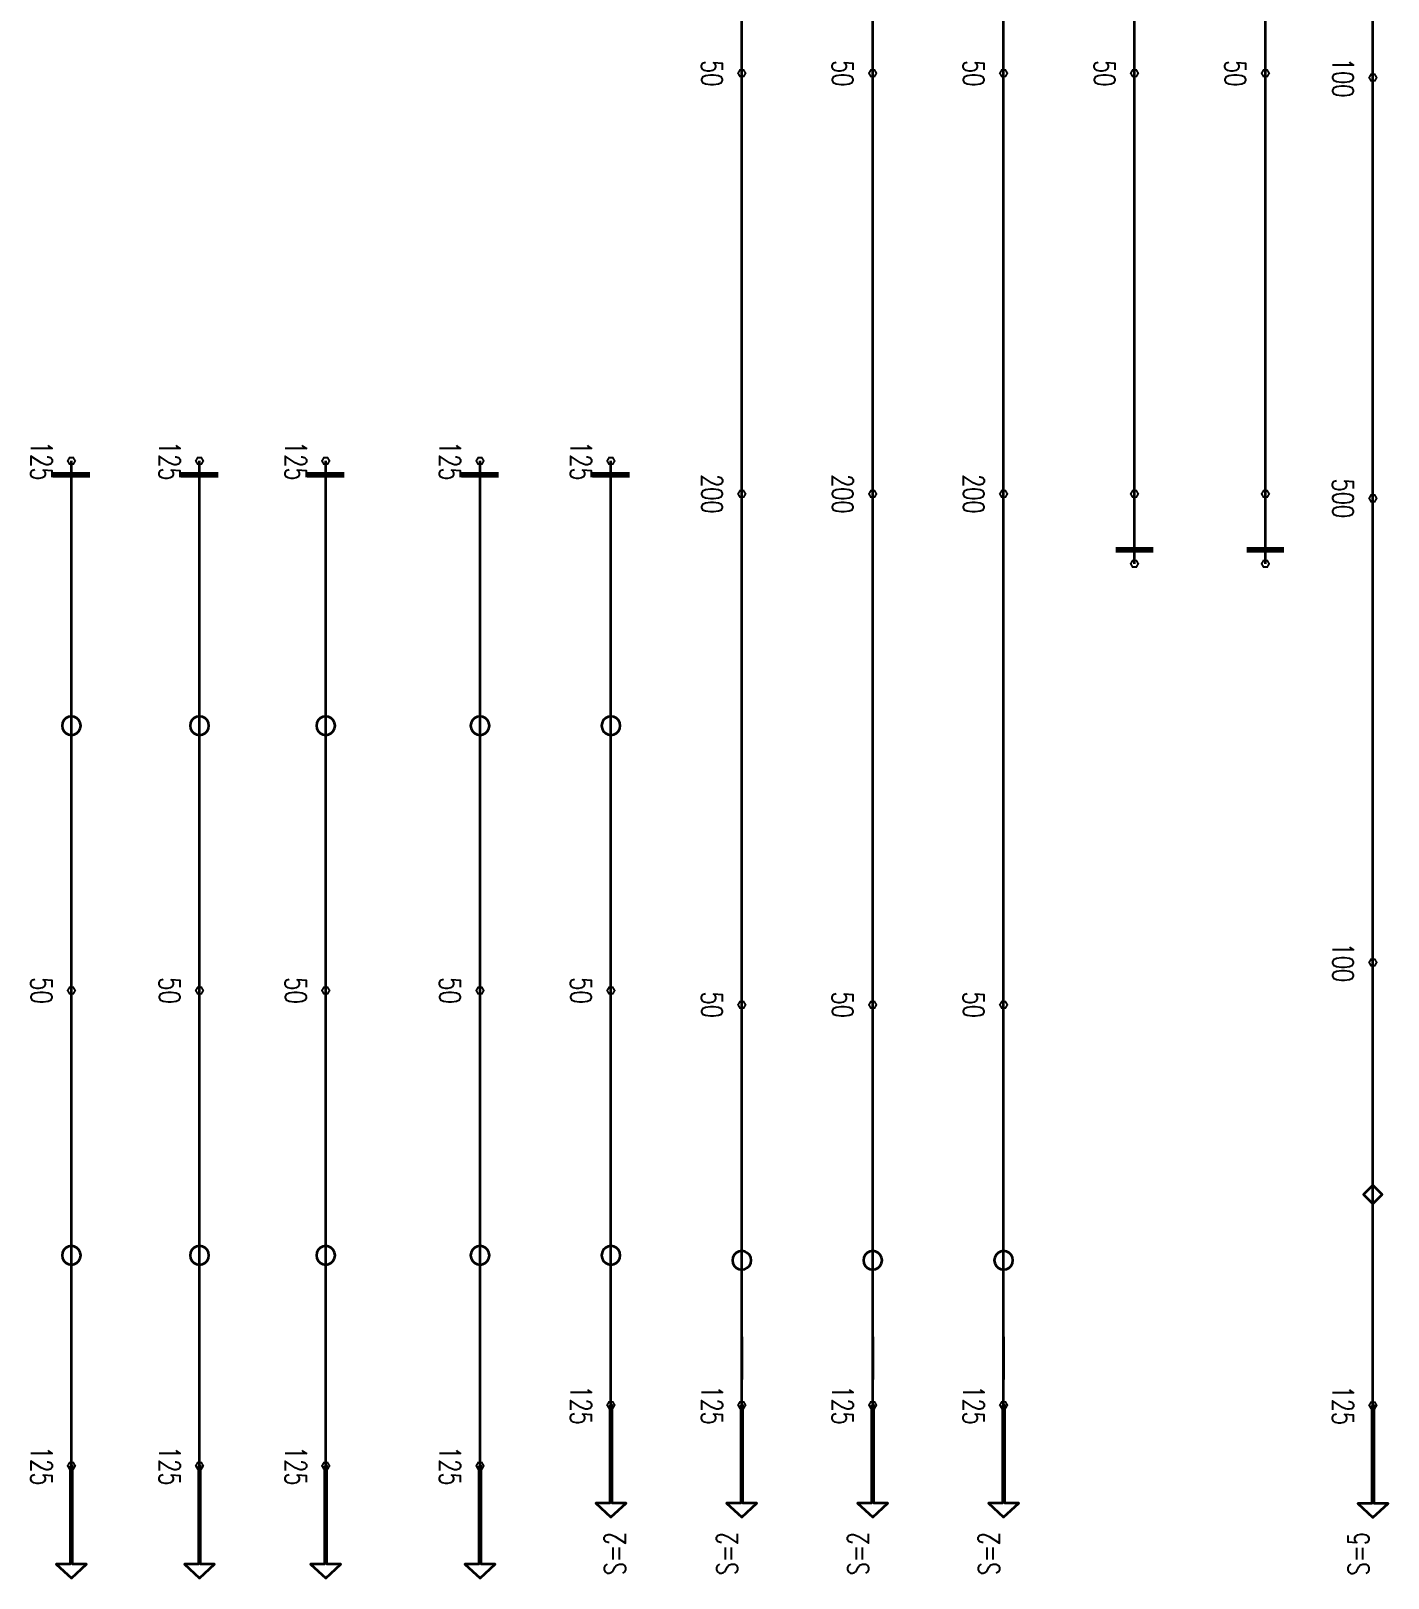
# Model space of a CAD drawing. Header units: millimetres. Extents: x 125183 to 591045, y -24154 to 44743.
# Drawn here: x 555597 to 570112, y 7650 to 24199 of the extents above; entities that cross this region are included whole.
import ezdxf

# ---------------------------------------------------------------- set-up
doc = ezdxf.new("R2010")
doc.units = ezdxf.units.MM
doc.layers.add('Current_plane_Column', color=7, linetype='Continuous', true_color=0x4b00ff)
doc.layers.add('NDC_S-ANNO', color=7, linetype='Continuous', lineweight=20)
doc.layers.add('NDC_S-TENDON', color=6, linetype='Continuous', lineweight=35)
doc.styles.add('NDC_ANNO', font='', dxfattribs={"width": 0.8})
doc.styles.get('NDC_ANNO').set_extended_font_data('Dotum')

# ---------------------------------------------------------------- blocks, each defined once
blk = doc.blocks.new('TDY')
at = {"layer": 'NDC_S-TENDON', "linetype": 'Continuous'}
for points, elevation in [([(54490, 14247, 20, 20, 0), (54470, 14281, 20, 20, 0), (54430, 14281, 20, 20, 0), (54410, 14247, 20, 20, 0), (54430, 14212, 20, 20, 0), (54470, 14212, 20, 20, 0)], -30), ([(54490, 14247, 20, 20, 0), (54470, 14281, 20, 20, 0), (54430, 14281, 20, 20, 0), (54410, 14247, 20, 20, 0), (54430, 14212, 20, 20, 0), (54470, 14212, 20, 20, 0)], -30), ([(55890, 14247, 20, 20, 0), (55870, 14281, 20, 20, 0), (55830, 14281, 20, 20, 0), (55810, 14247, 20, 20, 0), (55830, 14212, 20, 20, 0), (55870, 14212, 20, 20, 0)], -30), ([(55890, 14247, 20, 20, 0), (55870, 14281, 20, 20, 0), (55830, 14281, 20, 20, 0), (55810, 14247, 20, 20, 0), (55830, 14212, 20, 20, 0), (55870, 14212, 20, 20, 0)], -30), ([(57290, 14247, 20, 20, 0), (57270, 14281, 20, 20, 0), (57230, 14281, 20, 20, 0), (57210, 14247, 20, 20, 0), (57230, 14212, 20, 20, 0), (57270, 14212, 20, 20, 0)], -30), ([(57290, 14247, 20, 20, 0), (57270, 14281, 20, 20, 0), (57230, 14281, 20, 20, 0), (57210, 14247, 20, 20, 0), (57230, 14212, 20, 20, 0), (57270, 14212, 20, 20, 0)], -30), ([(58690, 14247, 20, 20, 0), (58670, 14281, 20, 20, 0), (58630, 14281, 20, 20, 0), (58610, 14247, 20, 20, 0), (58630, 14212, 20, 20, 0), (58670, 14212, 20, 20, 0)], -30), ([(58690, 14247, 20, 20, 0), (58670, 14281, 20, 20, 0), (58630, 14281, 20, 20, 0), (58610, 14247, 20, 20, 0), (58630, 14212, 20, 20, 0), (58670, 14212, 20, 20, 0)], -30), ([(60090, 14247, 20, 20, 0), (60070, 14281, 20, 20, 0), (60030, 14281, 20, 20, 0), (60010, 14247, 20, 20, 0), (60030, 14212, 20, 20, 0), (60070, 14212, 20, 20, 0)], -30), ([(60090, 14247, 20, 20, 0), (60070, 14281, 20, 20, 0), (60030, 14281, 20, 20, 0), (60010, 14247, 20, 20, 0), (60030, 14212, 20, 20, 0), (60070, 14212, 20, 20, 0)], -30), ([(61240, 14200, 20, 20, 0), (61220, 14235, 20, 20, 0), (61180, 14235, 20, 20, 0), (61160, 14200, 20, 20, 0), (61180, 14165, 20, 20, 0), (61220, 14165, 20, 20, 0)], 2500), ([(61240, 14200, 20, 20, 0), (61220, 14235, 20, 20, 0), (61180, 14235, 20, 20, 0), (61160, 14200, 20, 20, 0), (61180, 14165, 20, 20, 0), (61220, 14165, 20, 20, 0)], 2500), ([(47320, 10100, 20, 20, 0), (47300, 10134, 20, 20, 0), (47260, 10134, 20, 20, 0), (47240, 10100, 20, 20, 0), (47260, 10065, 20, 20, 0), (47300, 10065, 20, 20, 0)], 2925), ([(47320, 10100, 20, 20, 0), (47300, 10134, 20, 20, 0), (47260, 10134, 20, 20, 0), (47240, 10100, 20, 20, 0), (47260, 10065, 20, 20, 0), (47300, 10065, 20, 20, 0)], 2925), ([(48690, 10100, 20, 20, 0), (48670, 10134, 20, 20, 0), (48630, 10134, 20, 20, 0), (48610, 10100, 20, 20, 0), (48630, 10065, 20, 20, 0), (48670, 10065, 20, 20, 0)], 2917), ([(48690, 10100, 20, 20, 0), (48670, 10134, 20, 20, 0), (48630, 10134, 20, 20, 0), (48610, 10100, 20, 20, 0), (48630, 10065, 20, 20, 0), (48670, 10065, 20, 20, 0)], 2917), ([(50040, 10100, 20, 20, 0), (50020, 10134, 20, 20, 0), (49980, 10134, 20, 20, 0), (49960, 10100, 20, 20, 0), (49980, 10065, 20, 20, 0), (50020, 10065, 20, 20, 0)], 2917), ([(50040, 10100, 20, 20, 0), (50020, 10134, 20, 20, 0), (49980, 10134, 20, 20, 0), (49960, 10100, 20, 20, 0), (49980, 10065, 20, 20, 0), (50020, 10065, 20, 20, 0)], 2917), ([(51690, 10100, 20, 20, 0), (51670, 10134, 20, 20, 0), (51630, 10134, 20, 20, 0), (51610, 10100, 20, 20, 0), (51630, 10065, 20, 20, 0), (51670, 10065, 20, 20, 0)], 68), ([(51690, 10100, 20, 20, 0), (51670, 10134, 20, 20, 0), (51630, 10134, 20, 20, 0), (51610, 10100, 20, 20, 0), (51630, 10065, 20, 20, 0), (51670, 10065, 20, 20, 0)], 68), ([(53090, 10100, 20, 20, 0), (53070, 10134, 20, 20, 0), (53030, 10134, 20, 20, 0), (53010, 10100, 20, 20, 0), (53030, 10065, 20, 20, 0), (53070, 10065, 20, 20, 0)], 68), ([(53090, 10100, 20, 20, 0), (53070, 10134, 20, 20, 0), (53030, 10134, 20, 20, 0), (53010, 10100, 20, 20, 0), (53030, 10065, 20, 20, 0), (53070, 10065, 20, 20, 0)], 68), ([(54490, 9747, 20, 20, 0), (54470, 9781, 20, 20, 0), (54430, 9781, 20, 20, 0), (54410, 9747, 20, 20, 0), (54430, 9712, 20, 20, 0), (54470, 9712, 20, 20, 0)], 120), ([(54490, 9747, 20, 20, 0), (54470, 9781, 20, 20, 0), (54430, 9781, 20, 20, 0), (54410, 9747, 20, 20, 0), (54430, 9712, 20, 20, 0), (54470, 9712, 20, 20, 0)], 120), ([(54490, 9747, 20, 20, 0), (54470, 9781, 20, 20, 0), (54430, 9781, 20, 20, 0), (54410, 9747, 20, 20, 0), (54430, 9712, 20, 20, 0), (54470, 9712, 20, 20, 0)], 120), ([(54490, 9747, 20, 20, 0), (54470, 9781, 20, 20, 0), (54430, 9781, 20, 20, 0), (54410, 9747, 20, 20, 0), (54430, 9712, 20, 20, 0), (54470, 9712, 20, 20, 0)], 120), ([(55890, 9747, 20, 20, 0), (55870, 9781, 20, 20, 0), (55830, 9781, 20, 20, 0), (55810, 9747, 20, 20, 0), (55830, 9712, 20, 20, 0), (55870, 9712, 20, 20, 0)], 120), ([(55890, 9747, 20, 20, 0), (55870, 9781, 20, 20, 0), (55830, 9781, 20, 20, 0), (55810, 9747, 20, 20, 0), (55830, 9712, 20, 20, 0), (55870, 9712, 20, 20, 0)], 120), ([(55890, 9747, 20, 20, 0), (55870, 9781, 20, 20, 0), (55830, 9781, 20, 20, 0), (55810, 9747, 20, 20, 0), (55830, 9712, 20, 20, 0), (55870, 9712, 20, 20, 0)], 120), ([(55890, 9747, 20, 20, 0), (55870, 9781, 20, 20, 0), (55830, 9781, 20, 20, 0), (55810, 9747, 20, 20, 0), (55830, 9712, 20, 20, 0), (55870, 9712, 20, 20, 0)], 120), ([(57290, 9747, 20, 20, 0), (57270, 9781, 20, 20, 0), (57230, 9781, 20, 20, 0), (57210, 9747, 20, 20, 0), (57230, 9712, 20, 20, 0), (57270, 9712, 20, 20, 0)], 120), ([(57290, 9747, 20, 20, 0), (57270, 9781, 20, 20, 0), (57230, 9781, 20, 20, 0), (57210, 9747, 20, 20, 0), (57230, 9712, 20, 20, 0), (57270, 9712, 20, 20, 0)], 120), ([(57290, 9747, 20, 20, 0), (57270, 9781, 20, 20, 0), (57230, 9781, 20, 20, 0), (57210, 9747, 20, 20, 0), (57230, 9712, 20, 20, 0), (57270, 9712, 20, 20, 0)], 120), ([(57290, 9747, 20, 20, 0), (57270, 9781, 20, 20, 0), (57230, 9781, 20, 20, 0), (57210, 9747, 20, 20, 0), (57230, 9712, 20, 20, 0), (57270, 9712, 20, 20, 0)], 120), ([(58690, 9747, 20, 20, 0), (58670, 9781, 20, 20, 0), (58630, 9781, 20, 20, 0), (58610, 9747, 20, 20, 0), (58630, 9712, 20, 20, 0), (58670, 9712, 20, 20, 0)], 120), ([(58690, 9747, 20, 20, 0), (58670, 9781, 20, 20, 0), (58630, 9781, 20, 20, 0), (58610, 9747, 20, 20, 0), (58630, 9712, 20, 20, 0), (58670, 9712, 20, 20, 0)], 120), ([(58690, 9747, 20, 20, 0), (58670, 9781, 20, 20, 0), (58630, 9781, 20, 20, 0), (58610, 9747, 20, 20, 0), (58630, 9712, 20, 20, 0), (58670, 9712, 20, 20, 0)], 120), ([(58690, 9747, 20, 20, 0), (58670, 9781, 20, 20, 0), (58630, 9781, 20, 20, 0), (58610, 9747, 20, 20, 0), (58630, 9712, 20, 20, 0), (58670, 9712, 20, 20, 0)], 120), ([(60090, 9747, 20, 20, 0), (60070, 9781, 20, 20, 0), (60030, 9781, 20, 20, 0), (60010, 9747, 20, 20, 0), (60030, 9712, 20, 20, 0), (60070, 9712, 20, 20, 0)], 120), ([(60090, 9747, 20, 20, 0), (60070, 9781, 20, 20, 0), (60030, 9781, 20, 20, 0), (60010, 9747, 20, 20, 0), (60030, 9712, 20, 20, 0), (60070, 9712, 20, 20, 0)], 120), ([(60090, 9747, 20, 20, 0), (60070, 9781, 20, 20, 0), (60030, 9781, 20, 20, 0), (60010, 9747, 20, 20, 0), (60030, 9712, 20, 20, 0), (60070, 9712, 20, 20, 0)], 120), ([(60090, 9747, 20, 20, 0), (60070, 9781, 20, 20, 0), (60030, 9781, 20, 20, 0), (60010, 9747, 20, 20, 0), (60030, 9712, 20, 20, 0), (60070, 9712, 20, 20, 0)], 120), ([(61240, 9700, 20, 20, 0), (61220, 9735, 20, 20, 0), (61180, 9735, 20, 20, 0), (61160, 9700, 20, 20, 0), (61180, 9665, 20, 20, 0), (61220, 9665, 20, 20, 0)], 2900), ([(61240, 9700, 20, 20, 0), (61220, 9735, 20, 20, 0), (61180, 9735, 20, 20, 0), (61160, 9700, 20, 20, 0), (61180, 9665, 20, 20, 0), (61220, 9665, 20, 20, 0)], 2900), ([(61240, 9700, 20, 20, 0), (61220, 9735, 20, 20, 0), (61180, 9735, 20, 20, 0), (61160, 9700, 20, 20, 0), (61180, 9665, 20, 20, 0), (61220, 9665, 20, 20, 0)], 2900), ([(61240, 9700, 20, 20, 0), (61220, 9735, 20, 20, 0), (61180, 9735, 20, 20, 0), (61160, 9700, 20, 20, 0), (61180, 9665, 20, 20, 0), (61220, 9665, 20, 20, 0)], 2900), ([(58690, 9000, 20, 20, 0), (58670, 9035, 20, 20, 0), (58630, 9035, 20, 20, 0), (58610, 9000, 20, 20, 0), (58630, 8965, 20, 20, 0), (58670, 8965, 20, 20, 0)], 113), ([(60090, 9000, 20, 20, 0), (60070, 9035, 20, 20, 0), (60030, 9035, 20, 20, 0), (60010, 9000, 20, 20, 0), (60030, 8965, 20, 20, 0), (60070, 8965, 20, 20, 0)], 113), ([(61240, 4735, 20, 20, 0), (61220, 4770, 20, 20, 0), (61180, 4770, 20, 20, 0), (61160, 4735, 20, 20, 0), (61180, 4700, 20, 20, 0), (61220, 4700, 20, 20, 0)], 2500), ([(61240, 4735, 20, 20, 0), (61220, 4770, 20, 20, 0), (61180, 4770, 20, 20, 0), (61160, 4735, 20, 20, 0), (61180, 4700, 20, 20, 0), (61220, 4700, 20, 20, 0)], 2500), ([(47320, 4435, 20, 20, 0), (47300, 4469, 20, 20, 0), (47260, 4469, 20, 20, 0), (47240, 4435, 20, 20, 0), (47260, 4400, 20, 20, 0), (47300, 4400, 20, 20, 0)], 2850), ([(47320, 4435, 20, 20, 0), (47300, 4469, 20, 20, 0), (47260, 4469, 20, 20, 0), (47240, 4435, 20, 20, 0), (47260, 4400, 20, 20, 0), (47300, 4400, 20, 20, 0)], 2850), ([(48690, 4435, 20, 20, 0), (48670, 4469, 20, 20, 0), (48630, 4469, 20, 20, 0), (48610, 4435, 20, 20, 0), (48630, 4400, 20, 20, 0), (48670, 4400, 20, 20, 0)], 2842), ([(48690, 4435, 20, 20, 0), (48670, 4469, 20, 20, 0), (48630, 4469, 20, 20, 0), (48610, 4435, 20, 20, 0), (48630, 4400, 20, 20, 0), (48670, 4400, 20, 20, 0)], 2842), ([(50040, 4435, 20, 20, 0), (50020, 4469, 20, 20, 0), (49980, 4469, 20, 20, 0), (49960, 4435, 20, 20, 0), (49980, 4400, 20, 20, 0), (50020, 4400, 20, 20, 0)], 2842), ([(50040, 4435, 20, 20, 0), (50020, 4469, 20, 20, 0), (49980, 4469, 20, 20, 0), (49960, 4435, 20, 20, 0), (49980, 4400, 20, 20, 0), (50020, 4400, 20, 20, 0)], 2842), ([(51690, 4435, 20, 20, 0), (51670, 4469, 20, 20, 0), (51630, 4469, 20, 20, 0), (51610, 4435, 20, 20, 0), (51630, 4400, 20, 20, 0), (51670, 4400, 20, 20, 0)], -7), ([(51690, 4435, 20, 20, 0), (51670, 4469, 20, 20, 0), (51630, 4469, 20, 20, 0), (51610, 4435, 20, 20, 0), (51630, 4400, 20, 20, 0), (51670, 4400, 20, 20, 0)], -7), ([(53090, 4435, 20, 20, 0), (53070, 4469, 20, 20, 0), (53030, 4469, 20, 20, 0), (53010, 4435, 20, 20, 0), (53030, 4400, 20, 20, 0), (53070, 4400, 20, 20, 0)], -7), ([(53090, 4435, 20, 20, 0), (53070, 4469, 20, 20, 0), (53030, 4469, 20, 20, 0), (53010, 4435, 20, 20, 0), (53030, 4400, 20, 20, 0), (53070, 4400, 20, 20, 0)], -7), ([(54490, 4282, 20, 20, 0), (54470, 4316, 20, 20, 0), (54430, 4316, 20, 20, 0), (54410, 4282, 20, 20, 0), (54430, 4247, 20, 20, 0), (54470, 4247, 20, 20, 0)], -30), ([(54490, 4282, 20, 20, 0), (54470, 4316, 20, 20, 0), (54430, 4316, 20, 20, 0), (54410, 4282, 20, 20, 0), (54430, 4247, 20, 20, 0), (54470, 4247, 20, 20, 0)], -30), ([(55890, 4282, 20, 20, 0), (55870, 4316, 20, 20, 0), (55830, 4316, 20, 20, 0), (55810, 4282, 20, 20, 0), (55830, 4247, 20, 20, 0), (55870, 4247, 20, 20, 0)], -30), ([(55890, 4282, 20, 20, 0), (55870, 4316, 20, 20, 0), (55830, 4316, 20, 20, 0), (55810, 4282, 20, 20, 0), (55830, 4247, 20, 20, 0), (55870, 4247, 20, 20, 0)], -30), ([(57290, 4282, 20, 20, 0), (57270, 4316, 20, 20, 0), (57230, 4316, 20, 20, 0), (57210, 4282, 20, 20, 0), (57230, 4247, 20, 20, 0), (57270, 4247, 20, 20, 0)], -30), ([(57290, 4282, 20, 20, 0), (57270, 4316, 20, 20, 0), (57230, 4316, 20, 20, 0), (57210, 4282, 20, 20, 0), (57230, 4247, 20, 20, 0), (57270, 4247, 20, 20, 0)], -30), ([(53090, 0, 20, 20, 0), (53070, 35, 20, 20, 0), (53030, 35, 20, 20, 0), (53010, 0, 20, 20, 0), (53030, -35, 20, 20, 0), (53070, -35, 20, 20, 0)], 68), ([(53090, 0, 20, 20, 0), (53070, 35, 20, 20, 0), (53030, 35, 20, 20, 0), (53010, 0, 20, 20, 0), (53030, -35, 20, 20, 0), (53070, -35, 20, 20, 0)], 68), ([(54490, 0, 20, 20, 0), (54470, 35, 20, 20, 0), (54430, 35, 20, 20, 0), (54410, 0, 20, 20, 0), (54430, -35, 20, 20, 0), (54470, -35, 20, 20, 0)], 45), ([(54490, 0, 20, 20, 0), (54470, 35, 20, 20, 0), (54430, 35, 20, 20, 0), (54410, 0, 20, 20, 0), (54430, -35, 20, 20, 0), (54470, -35, 20, 20, 0)], 45), ([(55890, 0, 20, 20, 0), (55870, 35, 20, 20, 0), (55830, 35, 20, 20, 0), (55810, 0, 20, 20, 0), (55830, -35, 20, 20, 0), (55870, -35, 20, 20, 0)], 45), ([(55890, 0, 20, 20, 0), (55870, 35, 20, 20, 0), (55830, 35, 20, 20, 0), (55810, 0, 20, 20, 0), (55830, -35, 20, 20, 0), (55870, -35, 20, 20, 0)], 45), ([(57290, 0, 20, 20, 0), (57270, 35, 20, 20, 0), (57230, 35, 20, 20, 0), (57210, 0, 20, 20, 0), (57230, -35, 20, 20, 0), (57270, -35, 20, 20, 0)], 45), ([(57290, 0, 20, 20, 0), (57270, 35, 20, 20, 0), (57230, 35, 20, 20, 0), (57210, 0, 20, 20, 0), (57230, -35, 20, 20, 0), (57270, -35, 20, 20, 0)], 45), ([(61240, -3, 20, 20, 0), (61220, 32, 20, 20, 0), (61180, 32, 20, 20, 0), (61160, -3, 20, 20, 0), (61180, -37, 20, 20, 0), (61220, -37, 20, 20, 0)], 2875), ([(61240, -3, 20, 20, 0), (61220, 32, 20, 20, 0), (61180, 32, 20, 20, 0), (61160, -3, 20, 20, 0), (61180, -37, 20, 20, 0), (61220, -37, 20, 20, 0)], 2875), ([(47320, -650, 20, 20, 0), (47300, -615, 20, 20, 0), (47260, -615, 20, 20, 0), (47240, -650, 20, 20, 0), (47260, -685, 20, 20, 0), (47300, -685, 20, 20, 0)], 2925), ([(47320, -650, 20, 20, 0), (47300, -615, 20, 20, 0), (47260, -615, 20, 20, 0), (47240, -650, 20, 20, 0), (47260, -685, 20, 20, 0), (47300, -685, 20, 20, 0)], 2925), ([(48690, -650, 20, 20, 0), (48670, -615, 20, 20, 0), (48630, -615, 20, 20, 0), (48610, -650, 20, 20, 0), (48630, -685, 20, 20, 0), (48670, -685, 20, 20, 0)], 2917), ([(48690, -650, 20, 20, 0), (48670, -615, 20, 20, 0), (48630, -615, 20, 20, 0), (48610, -650, 20, 20, 0), (48630, -685, 20, 20, 0), (48670, -685, 20, 20, 0)], 2917), ([(50040, -650, 20, 20, 0), (50020, -615, 20, 20, 0), (49980, -615, 20, 20, 0), (49960, -650, 20, 20, 0), (49980, -685, 20, 20, 0), (50020, -685, 20, 20, 0)], 2917), ([(50040, -650, 20, 20, 0), (50020, -615, 20, 20, 0), (49980, -615, 20, 20, 0), (49960, -650, 20, 20, 0), (49980, -685, 20, 20, 0), (50020, -685, 20, 20, 0)], 2917), ([(51690, -650, 20, 20, 0), (51670, -615, 20, 20, 0), (51630, -615, 20, 20, 0), (51610, -650, 20, 20, 0), (51630, -685, 20, 20, 0), (51670, -685, 20, 20, 0)], 68), ([(51690, -650, 20, 20, 0), (51670, -615, 20, 20, 0), (51630, -615, 20, 20, 0), (51610, -650, 20, 20, 0), (51630, -685, 20, 20, 0), (51670, -685, 20, 20, 0)], 68)]:
    blk.add_lwpolyline(points, format="xyseb", close=True, dxfattribs=dict(at, elevation=elevation))
for points, elevation in [([(47480, 9950, 60, 60, 0), (47080, 9950, 60, 60, 0)], 2925), ([(48850, 9950, 60, 60, 0), (48450, 9950, 60, 60, 0)], 2917), ([(50200, 9950, 60, 60, 0), (49800, 9950, 60, 60, 0)], 2917), ([(51850, 9950, 60, 60, 0), (51450, 9950, 60, 60, 0)], 68), ([(53250, 9950, 60, 60, 0), (52850, 9950, 60, 60, 0)], 68), ([(58450, 9150, 60, 60, 0), (58850, 9150, 60, 60, 0)], 113), ([(59850, 9150, 60, 60, 0), (60250, 9150, 60, 60, 0)], 113)]:
    blk.add_lwpolyline(points, format="xyseb", dxfattribs=dict(at, elevation=elevation))
for points, elevation in [([(47280, 7167), (47310, 7172), (47338, 7186), (47360, 7208), (47375, 7236), (47380, 7267), (47375, 7298), (47360, 7326), (47338, 7348), (47310, 7362), (47280, 7367), (47249, 7362), (47221, 7348), (47199, 7326), (47184, 7298), (47180, 7267), (47184, 7236), (47199, 7208), (47221, 7186), (47249, 7172), (47280, 7167)], 2882), ([(48650, 7167), (48681, 7172), (48709, 7186), (48731, 7208), (48745, 7236), (48750, 7267), (48745, 7298), (48731, 7326), (48709, 7348), (48681, 7362), (48650, 7367), (48619, 7362), (48591, 7348), (48569, 7326), (48555, 7298), (48550, 7267), (48555, 7236), (48569, 7208), (48591, 7186), (48619, 7172), (48650, 7167)], 2874), ([(50000, 7167), (50031, 7172), (50059, 7186), (50081, 7208), (50095, 7236), (50100, 7267), (50095, 7298), (50081, 7326), (50059, 7348), (50031, 7362), (50000, 7367), (49969, 7362), (49941, 7348), (49919, 7326), (49905, 7298), (49900, 7267), (49905, 7236), (49919, 7208), (49941, 7186), (49969, 7172), (50000, 7167)], 2874), ([(51650, 7167), (51681, 7172), (51709, 7186), (51731, 7208), (51745, 7236), (51750, 7267), (51745, 7298), (51731, 7326), (51709, 7348), (51681, 7362), (51650, 7367), (51619, 7362), (51591, 7348), (51569, 7326), (51555, 7298), (51550, 7267), (51555, 7236), (51569, 7208), (51591, 7186), (51619, 7172), (51650, 7167)], 25), ([(53050, 7167), (53081, 7172), (53109, 7186), (53131, 7208), (53145, 7236), (53150, 7267), (53145, 7298), (53131, 7326), (53109, 7348), (53081, 7362), (53050, 7367), (53019, 7362), (52991, 7348), (52969, 7326), (52955, 7298), (52950, 7267), (52955, 7236), (52969, 7208), (52991, 7186), (53019, 7172), (53050, 7167)], 25), ([(61200, 2153), (61300, 2253), (61200, 2353), (61100, 2253), (61200, 2153)], 2663), ([(47280, 1502), (47310, 1507), (47338, 1521), (47360, 1543), (47375, 1571), (47380, 1602), (47375, 1633), (47360, 1661), (47338, 1683), (47310, 1697), (47280, 1702), (47249, 1697), (47221, 1683), (47199, 1661), (47184, 1633), (47180, 1602), (47184, 1571), (47199, 1543), (47221, 1521), (47249, 1507), (47280, 1502)], 2882), ([(48650, 1502), (48681, 1507), (48709, 1521), (48731, 1543), (48745, 1571), (48750, 1602), (48745, 1633), (48731, 1661), (48709, 1683), (48681, 1697), (48650, 1702), (48619, 1697), (48591, 1683), (48569, 1661), (48555, 1633), (48550, 1602), (48555, 1571), (48569, 1543), (48591, 1521), (48619, 1507), (48650, 1502)], 2874), ([(50000, 1502), (50031, 1507), (50059, 1521), (50081, 1543), (50095, 1571), (50100, 1602), (50095, 1633), (50081, 1661), (50059, 1683), (50031, 1697), (50000, 1702), (49969, 1697), (49941, 1683), (49919, 1661), (49905, 1633), (49900, 1602), (49905, 1571), (49919, 1543), (49941, 1521), (49969, 1507), (50000, 1502)], 2874), ([(51650, 1502), (51681, 1507), (51709, 1521), (51731, 1543), (51745, 1571), (51750, 1602), (51745, 1633), (51731, 1661), (51709, 1683), (51681, 1697), (51650, 1702), (51619, 1697), (51591, 1683), (51569, 1661), (51555, 1633), (51550, 1602), (51555, 1571), (51569, 1543), (51591, 1521), (51619, 1507), (51650, 1502)], 25), ([(53050, 1502), (53081, 1507), (53109, 1521), (53131, 1543), (53145, 1571), (53150, 1602), (53145, 1633), (53131, 1661), (53109, 1683), (53081, 1697), (53050, 1702), (53019, 1697), (52991, 1683), (52969, 1661), (52955, 1633), (52950, 1602), (52955, 1571), (52969, 1543), (52991, 1521), (53019, 1507), (53050, 1502)], 25), ([(54450, 1449), (54481, 1454), (54509, 1468), (54531, 1491), (54545, 1518), (54550, 1549), (54545, 1580), (54531, 1608), (54509, 1630), (54481, 1644), (54450, 1649), (54419, 1644), (54391, 1630), (54369, 1608), (54355, 1580), (54350, 1549), (54355, 1518), (54369, 1491), (54391, 1468), (54419, 1454), (54450, 1449)], 2), ([(55850, 1449), (55881, 1454), (55909, 1468), (55931, 1491), (55945, 1518), (55950, 1549), (55945, 1580), (55931, 1608), (55909, 1630), (55881, 1644), (55850, 1649), (55819, 1644), (55791, 1630), (55769, 1608), (55755, 1580), (55750, 1549), (55755, 1518), (55769, 1491), (55791, 1468), (55819, 1454), (55850, 1449)], 2), ([(57250, 1449), (57281, 1454), (57309, 1468), (57331, 1491), (57345, 1518), (57350, 1549), (57345, 1580), (57331, 1608), (57309, 1630), (57281, 1644), (57250, 1649), (57219, 1644), (57191, 1630), (57169, 1608), (57155, 1580), (57150, 1549), (57155, 1518), (57169, 1491), (57191, 1468), (57219, 1454), (57250, 1449)], 2), ([(53038, 0), (53038, -1050), (52888, -1050), (53050, -1200), (53212, -1050), (53062, -1050), (53062, 0)], 68), ([(54438, 0), (54438, -1050), (54288, -1050), (54450, -1200), (54612, -1050), (54462, -1050), (54462, 0)], 45), ([(55838, 0), (55838, -1050), (55688, -1050), (55850, -1200), (56012, -1050), (55862, -1050), (55862, 0)], 45), ([(57238, 0), (57238, -1050), (57088, -1050), (57250, -1200), (57412, -1050), (57262, -1050), (57262, 0)], 45), ([(61188, -3), (61188, -1053), (61038, -1053), (61200, -1203), (61362, -1053), (61212, -1053), (61212, -3)], 2875), ([(47268, -650), (47268, -1700), (47118, -1700), (47280, -1850), (47442, -1700), (47292, -1700), (47292, -650)], 2925), ([(48638, -650), (48638, -1700), (48488, -1700), (48650, -1850), (48812, -1700), (48662, -1700), (48662, -650)], 2917), ([(49988, -650), (49988, -1700), (49838, -1700), (50000, -1850), (50162, -1700), (50012, -1700), (50012, -650)], 2917), ([(51638, -650), (51638, -1700), (51488, -1700), (51650, -1850), (51812, -1700), (51662, -1700), (51662, -650)], 68)]:
    blk.add_lwpolyline(points, close=True, dxfattribs=dict(at, elevation=elevation))
for points in [[(54450, 9747, 120), (54450, 10347, 113), (54450, 10947, 93), (54450, 11547, 60), (54450, 12447, 10), (54450, 13347, -20), (54450, 14247, -30), (54450, 15147, -20), (54450, 16047, 10), (54450, 16947, 60), (54450, 17547, 93), (54450, 18147, 113), (54450, 18747, 120)], [(55850, 9747, 120), (55850, 10347, 113), (55850, 10947, 93), (55850, 11547, 60), (55850, 12447, 10), (55850, 13347, -20), (55850, 14247, -30), (55850, 15147, -20), (55850, 16047, 10), (55850, 16947, 60), (55850, 17547, 93), (55850, 18147, 113), (55850, 18747, 120)], [(57250, 9747, 120), (57250, 10347, 113), (57250, 10947, 93), (57250, 11547, 60), (57250, 12447, 10), (57250, 13347, -20), (57250, 14247, -30), (57250, 15147, -20), (57250, 16047, 10), (57250, 16947, 60), (57250, 17547, 93), (57250, 18147, 113), (57250, 18747, 120)], [(58650, 9747, 120), (58650, 10347, 113), (58650, 10947, 93), (58650, 11547, 60), (58650, 12447, 10), (58650, 13347, -20), (58650, 14247, -30), (58650, 15147, -20), (58650, 16047, 10), (58650, 16947, 60), (58650, 17547, 93), (58650, 18147, 113), (58650, 18747, 120)], [(60050, 9747, 120), (60050, 10347, 113), (60050, 10947, 93), (60050, 11547, 60), (60050, 12447, 10), (60050, 13347, -20), (60050, 14247, -30), (60050, 15147, -20), (60050, 16047, 10), (60050, 16947, 60), (60050, 17547, 93), (60050, 18147, 113), (60050, 18747, 120)], [(61200, 9700, 2900), (61200, 10300, 2882), (61200, 10900, 2829), (61200, 11500, 2740), (61200, 12400, 2607), (61200, 13300, 2527), (61200, 14200, 2500), (61200, 15100, 2527), (61200, 16000, 2607), (61200, 16900, 2740), (61200, 17500, 2829), (61200, 18100, 2882), (61200, 18700, 2900)], [(47280, -650, 50), (47280, 105, 47), (47280, 280, 2912), (47280, 1036, 2895), (47280, 1885, 2876), (47280, 2735, 2862), (47280, 3585, 2853), (47280, 4435, 2850), (47280, 5284, 2853), (47280, 6134, 2862), (47280, 6984, 2876), (47280, 7834, 2895), (47280, 8589, 2912), (47280, 9344, 2922), (47280, 10100, 2925)], [(48650, -650, 42), (48650, 105, 39), (48650, 280, 2904), (48650, 1036, 2887), (48650, 1885, 2867), (48650, 2735, 2853), (48650, 3585, 2845), (48650, 4435, 2842), (48650, 5284, 2845), (48650, 6134, 2853), (48650, 6984, 2867), (48650, 7834, 2887), (48650, 8589, 2904), (48650, 9344, 2914), (48650, 10100, 2917)], [(50000, -650, 42), (50000, 105, 39), (50000, 280, 2904), (50000, 1036, 2887), (50000, 1885, 2867), (50000, 2735, 2853), (50000, 3585, 2845), (50000, 4435, 2842), (50000, 5284, 2845), (50000, 6134, 2853), (50000, 6984, 2867), (50000, 7834, 2887), (50000, 8589, 2904), (50000, 9344, 2914), (50000, 10100, 2917)], [(51650, -650, -2807), (51650, 105, -2810), (51650, 280, 55), (51650, 1036, 38), (51650, 1885, 18), (51650, 2735, 4), (51650, 3585, -4), (51650, 4435, -7), (51650, 5284, -4), (51650, 6134, 4), (51650, 6984, 18), (51650, 7834, 38), (51650, 8589, 55), (51650, 9344, 65), (51650, 10100, 68)], [(53050, 0, -2875), (53050, 105, -2810), (53050, 280, 55), (53050, 1036, 38), (53050, 1885, 18), (53050, 2735, 4), (53050, 3585, -4), (53050, 4435, -7), (53050, 5284, -4), (53050, 6134, 4), (53050, 6984, 18), (53050, 7834, 38), (53050, 8589, 55), (53050, 9344, 65), (53050, 10100, 68)], [(54450, 0, 0), (54450, 729, -3), (54450, 274, 31), (54450, 1003, 15), (54450, 2096, -10), (54450, 3189, -25), (54450, 4282, -30), (54450, 5375, -20), (54450, 6468, 10), (54450, 7561, 60), (54450, 8290, 93), (54450, 9018, 113), (54450, 9747, 120)], [(55850, 0, 0), (55850, 729, -3), (55850, 274, 31), (55850, 1003, 15), (55850, 2096, -10), (55850, 3189, -25), (55850, 4282, -30), (55850, 5375, -20), (55850, 6468, 10), (55850, 7561, 60), (55850, 8290, 93), (55850, 9018, 113), (55850, 9747, 120)], [(57250, 0, 0), (57250, 729, -3), (57250, 274, 31), (57250, 1003, 15), (57250, 2096, -10), (57250, 3189, -25), (57250, 4282, -30), (57250, 5375, -20), (57250, 6468, 10), (57250, 7561, 60), (57250, 8290, 93), (57250, 9018, 113), (57250, 9747, 120)], [(58650, 9000, 113), (58650, 9018, 113), (58650, 9747, 120)], [(60050, 9000, 113), (60050, 9018, 113), (60050, 9747, 120)], [(61200, -3, 2864), (61200, 432, 2858), (61200, 1094, 2808), (61200, 1756, 2725), (61200, 2749, 2600), (61200, 3742, 2525), (61200, 4735, 2500), (61200, 5728, 2527), (61200, 6721, 2607), (61200, 7714, 2740), (61200, 8376, 2829), (61200, 9038, 2882), (61200, 9700, 2900)]]:
    blk.add_polyline3d(points, dxfattribs=at)
at = {"layer": 'NDC_S-ANNO', "linetype": 'Continuous', "char_height": 225, "attachment_point": 5, "line_spacing_factor": 0.75, "style": 'NDC_ANNO'}
for s, insert, rotation in [('\\FSTANDARD.shx;50', (54130, 14247, -30), 270), ('\\FSTANDARD.shx;50', (55530, 14247, -30), 270), ('\\FSTANDARD.shx;50', (56930, 14247, -30), 270), ('\\FSTANDARD.shx;50', (58330, 14247, -30), 270), ('\\FSTANDARD.shx;50', (59730, 14247, -30), 270), ('\\FSTANDARD.shx;100', (60880, 14200, 2500), 270), ('\\FSTANDARD.shx;125', (46960, 10100, 2925), 270), ('\\FSTANDARD.shx;125', (48330, 10100, 2917), 270), ('\\FSTANDARD.shx;125', (49680, 10100, 2917), 270), ('\\FSTANDARD.shx;125', (51330, 10100, 68), 270), ('\\FSTANDARD.shx;125', (52730, 10100, 68), 270), ('{\\Fstandard|c0;20\\Fstandard|c129;0}', (54130, 9747, 120), 270), ('{\\Fstandard|c0;20\\Fstandard|c129;0}', (55530, 9747, 120), 270), ('{\\Fstandard|c0;20\\Fstandard|c129;0}', (56930, 9747, 120), 270), ('\\FSTANDARD.shx;500', (60880, 9700, 2900), 270), ('\\FSTANDARD.shx;100', (60880, 4735, 2500), 270), ('\\FSTANDARD.shx;50', (46960, 4435, 2850), 270), ('\\FSTANDARD.shx;50', (48330, 4435, 2842), 270), ('\\FSTANDARD.shx;50', (49680, 4435, 2842), 270), ('\\FSTANDARD.shx;50', (51330, 4435, -7), 270), ('\\FSTANDARD.shx;50', (52730, 4435, -7), 270), ('\\FSTANDARD.shx;50', (54130, 4282, -30), 270), ('\\FSTANDARD.shx;50', (55530, 4282, -30), 270), ('\\FSTANDARD.shx;50', (56930, 4282, -30), 270), ('\\FSTANDARD.shx;125', (52730, 0, -2875), 270), ('\\FSTANDARD.shx;125', (54130, 0), 270), ('\\FSTANDARD.shx;125', (55530, 0), 270), ('\\FSTANDARD.shx;125', (56930, 0), 270), ('\\FSTANDARD.shx;125', (60880, -3, 2864), 270), ('\\FSTANDARD.shx;125', (46960, -650, 50), 270), ('\\FSTANDARD.shx;125', (48330, -650, 42), 270), ('\\FSTANDARD.shx;125', (49680, -650, 42), 270), ('\\FSTANDARD.shx;125', (51330, -650, -2807), 270), ('\\FSTANDARD.shx;S=2', (53092, -1588, -2750), 90), ('\\FSTANDARD.shx;S=2', (54292, -1588, 125), 90), ('\\FSTANDARD.shx;S=2', (55692, -1588, 125), 90), ('\\FSTANDARD.shx;S=2', (57092, -1588, 125), 90), ('\\FSTANDARD.shx;S=5', (61043, -1590, 2989), 90)]:
    blk.add_mtext(s, dxfattribs=dict(at, insert=insert, rotation=rotation))

msp = doc.modelspace()

# ---------------------------------------------------------------- block references
at = {"layer": 'Current_plane_Column'}
msp.add_blockref('TDY', (508750, 9500), dxfattribs=at)

doc.saveas('drawing.dxf')
